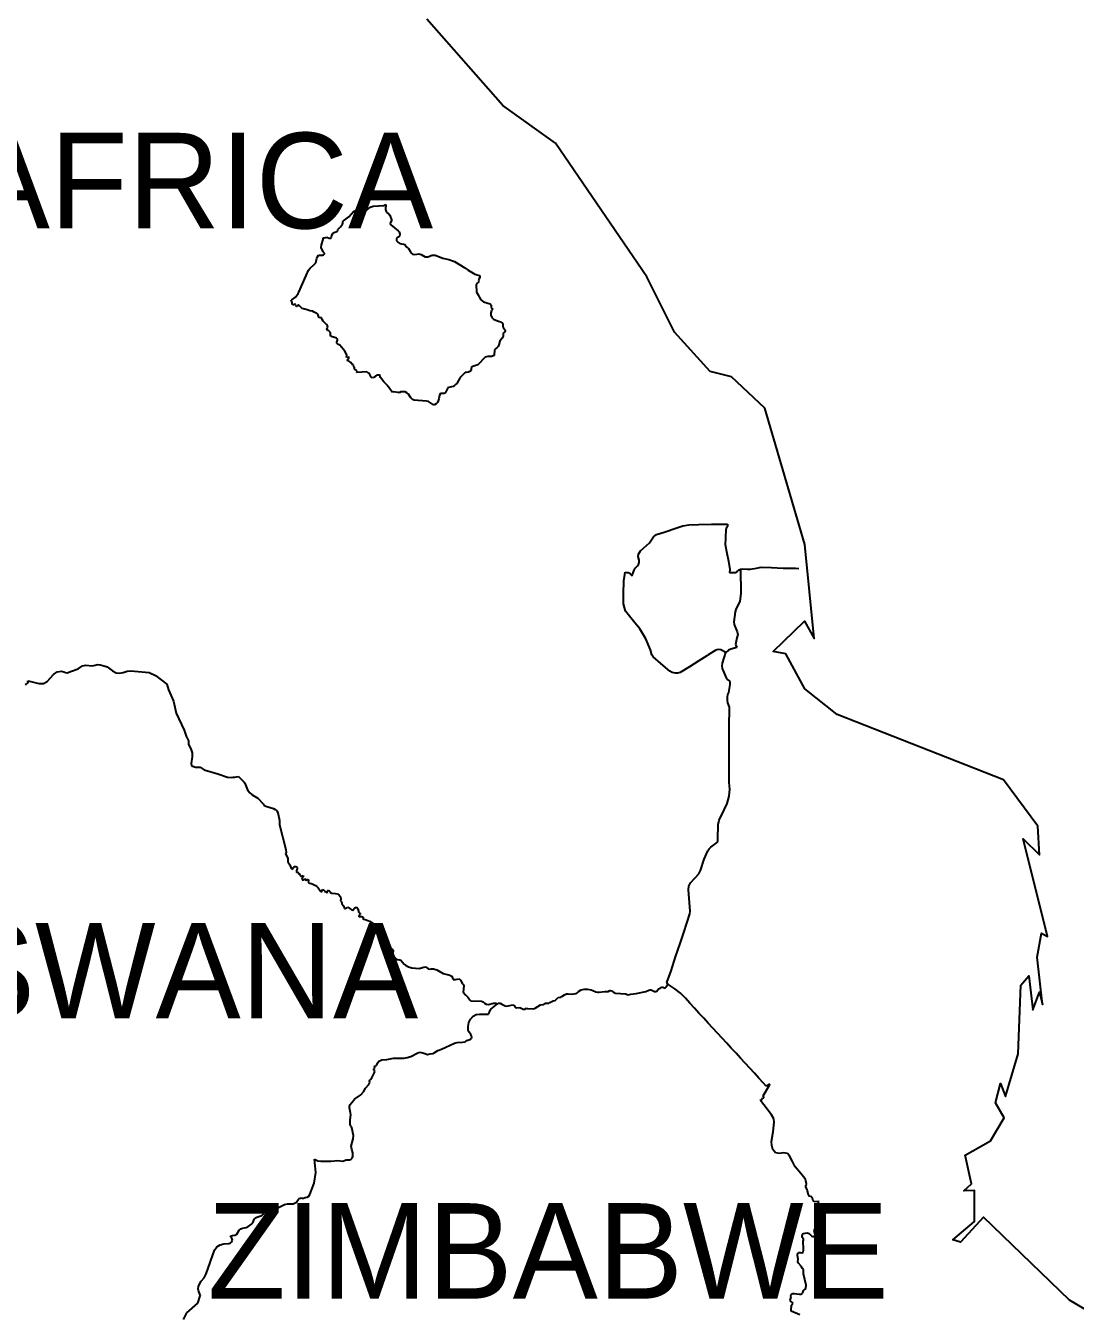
# Model space of a CAD drawing. Header units: metres. Extents: x 0 to 1325, y -1 to 773.
# Drawn here: x 750.8 to 794.7, y 456.4 to 510.3 of the extents above; entities that cross this region are included whole.
import ezdxf
from ezdxf.enums import TextEntityAlignment as Align

# ---------------------------------------------------------------- set-up
doc = ezdxf.new("R2010")
doc.units = ezdxf.units.M

msp = doc.modelspace()

# ---------------------------------------------------------------- linework, layer by layer
at = {"layer": 'CUT'}
msp.add_lwpolyline([(795.46, 456.418), (794.47, 456.998), (790.88, 460.478), (789.91, 459.428), (789.59, 459.528), (790.5, 460.288), (790.49, 461.588), (790.05, 461.578), (790.37, 461.868), (790.1, 463.078), (791.16, 463.668), (791.74, 464.628), (791.38, 465.268), (791.59, 466.078), (791.79, 465.528), (792.32, 467.318), (792.44, 470.188), (792.77, 470.578), (792.94, 469.148), (793.22, 469.888), (793.35, 469.378), (793.12, 471.358), (793.3, 472.358), (793.55, 472.228), (792.54, 476.308), (793.22, 475.638), (793.15, 476.848), (791.71, 478.778), (784.75, 481.518), (783.39, 482.598), (782.59, 484.058), (782.06, 484.148), (783.38, 485.418), (783.79, 484.698), (783.39, 488.638), (781.72, 494.338), (780.32, 495.658), (779.43, 495.878), (777.94, 497.528), (776.78, 499.838), (772.95, 505.438), (770.75, 507.008), (767.57, 510.618)], dxfattribs=at)
at = {"layer": 'SCORE'}
for points in [[(764.61, 502.628), (764.74, 502.668)], [(764.74, 502.668), (764.89, 502.688)], [(764.89, 502.688), (764.93, 502.688)], [(764.93, 502.688), (765, 502.648)], [(765.08, 502.658), (765.11, 502.678)], [(765.11, 502.678), (765.14, 502.708)], [(765.14, 502.708), (765.17, 502.738)], [(765.17, 502.738), (765.24, 502.768)], [(765.24, 502.768), (765.32, 502.798)], [(765.32, 502.798), (765.76, 502.828)], [(765.76, 502.828), (765.85, 502.868)], [(765.84, 502.728), (765.83, 502.658)], [(765.85, 502.788), (765.84, 502.728)], [(765.85, 502.868), (765.85, 502.788)], [(764.05, 502.158), (764.08, 502.188)], [(764.05, 502.118), (764.05, 502.158)], [(764.08, 502.188), (764.3, 502.348)], [(764.3, 502.348), (764.5, 502.568)], [(764.5, 502.568), (764.61, 502.628)], [(765, 502.648), (765.03, 502.648)], [(765.03, 502.648), (765.08, 502.658)], [(765.83, 502.658), (765.86, 502.578)], [(765.86, 502.578), (765.88, 502.538)], [(765.88, 502.538), (765.91, 502.518)], [(765.91, 502.518), (765.94, 502.498)], [(765.94, 502.498), (765.97, 502.478)], [(765.97, 502.478), (766, 502.438)], [(766, 502.438), (766.01, 502.418)], [(766.01, 502.418), (766.08, 502.228)], [(766.07, 502.158), (766.03, 502.088)], [(766.08, 502.198), (766.07, 502.158)], [(766.08, 502.228), (766.08, 502.198)], [(763.57, 501.488), (763.59, 501.588)], [(763.59, 501.588), (763.63, 501.648)], [(763.63, 501.648), (763.69, 501.688)], [(763.69, 501.688), (763.82, 501.748)], [(763.82, 501.748), (763.84, 501.798)], [(763.84, 501.798), (763.85, 501.838)], [(763.85, 501.838), (763.95, 501.928)], [(763.95, 501.928), (764.03, 502.048)], [(764.03, 502.048), (764.05, 502.078)], [(764.05, 502.078), (764.05, 502.118)], [(766.03, 502.088), (766.02, 502.058)], [(766.02, 502.058), (766.05, 502.008)], [(766.05, 502.008), (766.36, 501.768)], [(766.36, 501.768), (766.41, 501.718)], [(766.41, 501.718), (766.43, 501.628)], [(766.43, 501.628), (766.42, 501.538)], [(763.14, 501.068), (763.15, 501.178)], [(763.22, 500.878), (763.14, 501.068)], [(763.15, 501.178), (763.23, 501.398)], [(763.23, 501.398), (763.22, 501.468)], [(763.22, 501.468), (763.26, 501.468)], [(763.26, 501.468), (763.27, 501.468)], [(763.27, 501.468), (763.34, 501.488)], [(763.34, 501.488), (763.38, 501.498)], [(763.38, 501.498), (763.4, 501.488)], [(763.4, 501.488), (763.48, 501.458)], [(763.48, 501.458), (763.54, 501.458)], [(763.54, 501.458), (763.57, 501.488)], [(766.33, 501.478), (766.29, 501.428)], [(766.29, 501.428), (766.29, 501.348)], [(766.29, 501.348), (766.35, 501.288)], [(766.38, 501.498), (766.33, 501.478)], [(766.35, 501.288), (766.43, 501.238)], [(766.42, 501.538), (766.38, 501.498)], [(766.43, 501.238), (766.5, 501.218)], [(766.5, 501.218), (766.6, 501.198)], [(766.6, 501.198), (766.64, 501.188)], [(766.64, 501.188), (766.66, 501.158)], [(766.66, 501.158), (766.71, 501.098)], [(766.71, 501.098), (766.74, 501.078)], [(766.74, 501.078), (766.8, 501.018)], [(762.91, 500.428), (762.96, 500.618)], [(762.96, 500.618), (762.98, 500.668)], [(762.98, 500.668), (763.03, 500.738)], [(763.03, 500.738), (763.06, 500.748)], [(763.06, 500.748), (763.11, 500.738)], [(763.11, 500.738), (763.19, 500.738)], [(763.19, 500.738), (763.24, 500.758)], [(763.28, 500.828), (763.22, 500.878)], [(763.24, 500.758), (763.28, 500.788)], [(763.28, 500.788), (763.28, 500.828)], [(766.8, 501.018), (766.86, 500.908)], [(766.86, 500.908), (766.9, 500.848)], [(766.9, 500.848), (766.97, 500.788)], [(766.97, 500.788), (767.06, 500.778)], [(767.06, 500.778), (767.23, 500.798)], [(767.23, 500.798), (767.33, 500.768)], [(767.33, 500.768), (767.49, 500.678)], [(767.49, 500.678), (767.55, 500.668)], [(767.55, 500.668), (767.61, 500.668)], [(767.61, 500.668), (767.79, 500.738)], [(767.79, 500.738), (767.91, 500.738)], [(767.91, 500.738), (768.24, 500.618)], [(768.24, 500.618), (768.48, 500.568)], [(768.48, 500.568), (768.72, 500.478)], [(762.51, 499.888), (762.61, 500.118)], [(762.61, 500.118), (762.68, 500.198)], [(762.68, 500.198), (762.85, 500.348)], [(762.85, 500.348), (762.91, 500.428)], [(768.72, 500.478), (769.15, 500.208)], [(769.15, 500.208), (769.29, 500.118)], [(769.29, 500.118), (769.58, 499.948)], [(762.2, 499.198), (762.51, 499.888)], [(769.58, 499.948), (769.63, 499.938)], [(769.63, 499.938), (769.72, 499.908)], [(769.68, 499.578), (769.63, 499.508)], [(769.63, 499.508), (769.63, 499.408)], [(769.73, 499.618), (769.68, 499.578)], [(769.72, 499.908), (769.77, 499.888)], [(769.74, 499.738), (769.73, 499.678)], [(769.73, 499.678), (769.74, 499.638)], [(769.74, 499.638), (769.73, 499.618)], [(769.78, 499.808), (769.74, 499.738)], [(769.77, 499.888), (769.79, 499.848)], [(769.79, 499.848), (769.78, 499.808)], [(761.91, 498.878), (761.97, 498.918)], [(761.97, 498.918), (762.01, 498.948)], [(762.01, 498.948), (762.06, 498.988)], [(762.06, 498.988), (762.17, 499.138)], [(762.17, 499.138), (762.2, 499.198)], [(769.63, 499.408), (769.65, 499.308)], [(769.65, 499.308), (769.65, 499.218)], [(769.65, 499.218), (769.65, 499.198)], [(769.65, 499.198), (769.72, 499.078)], [(769.72, 499.078), (769.77, 498.968)], [(769.77, 498.968), (769.83, 498.868)], [(761.88, 498.868), (761.91, 498.878)], [(761.93, 498.768), (761.88, 498.868)], [(761.93, 498.698), (761.93, 498.768)], [(761.96, 498.668), (761.93, 498.698)], [(762, 498.668), (761.96, 498.668)], [(762.03, 498.708), (762, 498.668)], [(762.06, 498.678), (762.03, 498.708)], [(762.08, 498.618), (762.06, 498.678)], [(762.1, 498.598), (762.08, 498.618)], [(762.14, 498.598), (762.1, 498.598)], [(762.15, 498.618), (762.14, 498.598)], [(762.16, 498.648), (762.15, 498.618)], [(762.19, 498.658), (762.16, 498.648)], [(762.21, 498.648), (762.19, 498.658)], [(762.33, 498.528), (762.21, 498.648)], [(762.35, 498.518), (762.33, 498.528)], [(762.45, 498.478), (762.35, 498.518)], [(762.56, 498.458), (762.45, 498.478)], [(762.6, 498.448), (762.56, 498.458)], [(762.66, 498.418), (762.6, 498.448)], [(762.77, 498.398), (762.66, 498.418)], [(762.84, 498.358), (762.77, 498.398)], [(762.96, 498.298), (762.84, 498.358)], [(769.83, 498.868), (769.94, 498.788)], [(769.94, 498.788), (770.22, 498.708)], [(770.22, 498.708), (770.26, 498.658)], [(770.27, 498.428), (770.25, 498.328)], [(770.26, 498.658), (770.26, 498.588)], [(770.26, 498.588), (770.27, 498.528)], [(770.27, 498.528), (770.33, 498.488)], [(770.33, 498.488), (770.27, 498.428)], [(762.98, 498.278), (762.96, 498.298)], [(762.99, 498.268), (762.98, 498.278)], [(763.01, 498.238), (762.99, 498.268)], [(763.03, 498.188), (763.01, 498.238)], [(763.04, 498.148), (763.03, 498.188)], [(763.06, 498.128), (763.04, 498.148)], [(763.14, 498.138), (763.06, 498.128)], [(763.16, 498.118), (763.14, 498.138)], [(763.18, 498.048), (763.16, 498.118)], [(763.22, 497.988), (763.18, 498.048)], [(763.37, 497.828), (763.22, 497.988)], [(763.4, 497.808), (763.37, 497.828)], [(770.25, 498.328), (770.25, 498.308)], [(770.25, 498.308), (770.25, 498.228)], [(770.25, 498.228), (770.28, 498.138)], [(770.28, 498.138), (770.35, 498.068)], [(770.35, 498.068), (770.46, 498.018)], [(770.46, 498.018), (770.57, 497.988)], [(770.57, 497.988), (770.66, 497.948)], [(770.66, 497.948), (770.71, 497.918)], [(770.71, 497.918), (770.74, 497.878)], [(770.74, 497.878), (770.75, 497.838)], [(770.75, 497.838), (770.75, 497.778)], [(763.37, 497.648), (763.39, 497.678)], [(763.38, 497.628), (763.37, 497.648)], [(763.41, 497.598), (763.38, 497.628)], [(763.39, 497.678), (763.41, 497.698)], [(763.41, 497.778), (763.4, 497.808)], [(763.42, 497.728), (763.41, 497.778)], [(763.41, 497.698), (763.42, 497.728)], [(763.45, 497.588), (763.41, 497.598)], [(763.48, 497.568), (763.45, 497.588)], [(763.52, 497.518), (763.48, 497.568)], [(763.53, 497.488), (763.52, 497.518)], [(763.53, 497.398), (763.53, 497.488)], [(763.54, 497.358), (763.53, 497.398)], [(763.6, 497.328), (763.54, 497.358)], [(763.75, 497.278), (763.6, 497.328)], [(763.78, 497.268), (763.75, 497.278)], [(770.76, 497.358), (770.72, 497.268)], [(770.75, 497.778), (770.76, 497.718)], [(770.76, 497.718), (770.83, 497.628)], [(770.78, 497.498), (770.76, 497.468)], [(770.76, 497.468), (770.76, 497.438)], [(770.76, 497.438), (770.76, 497.378)], [(770.76, 497.378), (770.76, 497.358)], [(770.83, 497.538), (770.78, 497.498)], [(770.83, 497.628), (770.84, 497.568)], [(770.84, 497.568), (770.83, 497.538)], [(763.82, 497.238), (763.78, 497.268)], [(763.79, 497.098), (763.82, 497.188)], [(763.79, 497.058), (763.79, 497.098)], [(763.82, 497.028), (763.79, 497.058)], [(763.82, 497.188), (763.82, 497.238)], [(763.86, 497.008), (763.82, 497.028)], [(763.89, 496.988), (763.86, 497.008)], [(763.92, 496.978), (763.89, 496.988)], [(764.13, 496.728), (763.92, 496.978)], [(770.4, 496.778), (770.38, 496.548)], [(770.44, 496.828), (770.4, 496.778)], [(770.5, 496.868), (770.44, 496.828)], [(770.55, 496.928), (770.5, 496.868)], [(770.58, 496.998), (770.55, 496.928)], [(770.62, 497.138), (770.58, 496.998)], [(770.72, 497.268), (770.62, 497.138)], [(764.21, 496.578), (764.13, 496.728)], [(764.2, 496.478), (764.21, 496.558)], [(764.22, 496.458), (764.2, 496.478)], [(764.21, 496.558), (764.21, 496.578)], [(764.25, 496.478), (764.22, 496.458)], [(764.23, 496.338), (764.24, 496.368)], [(764.29, 496.318), (764.23, 496.338)], [(764.24, 496.368), (764.29, 496.418)], [(764.26, 496.478), (764.25, 496.478)], [(764.3, 496.458), (764.26, 496.478)], [(764.29, 496.418), (764.32, 496.458)], [(764.33, 496.298), (764.29, 496.318)], [(764.32, 496.458), (764.3, 496.458)], [(764.38, 496.248), (764.33, 496.298)], [(764.45, 496.158), (764.38, 496.248)], [(770, 496.468), (769.7, 496.158)], [(770.12, 496.508), (770, 496.468)], [(770.27, 496.508), (770.12, 496.508)], [(770.38, 496.548), (770.27, 496.508)], [(764.46, 496.148), (764.45, 496.158)], [(764.48, 496.158), (764.46, 496.148)], [(764.49, 496.158), (764.48, 496.158)], [(764.5, 496.138), (764.49, 496.158)], [(764.5, 496.108), (764.5, 496.138)], [(764.5, 496.098), (764.5, 496.108)], [(764.51, 496.088), (764.5, 496.098)], [(764.52, 496.068), (764.51, 496.088)], [(764.53, 496.028), (764.52, 496.068)], [(764.53, 495.978), (764.53, 496.028)], [(764.56, 495.948), (764.53, 495.978)], [(764.61, 495.928), (764.56, 495.948)], [(764.65, 495.898), (764.61, 495.928)], [(764.63, 495.828), (764.65, 495.898)], [(765.05, 495.858), (764.63, 495.828)], [(765.14, 495.808), (765.05, 495.858)], [(765.18, 495.748), (765.14, 495.808)], [(765.2, 495.688), (765.18, 495.748)], [(765.23, 495.638), (765.2, 495.688)], [(765.43, 495.698), (765.4, 495.648)], [(765.47, 495.718), (765.43, 495.698)], [(765.57, 495.718), (765.47, 495.718)], [(765.61, 495.708), (765.57, 495.718)], [(765.61, 495.678), (765.61, 495.708)], [(765.61, 495.648), (765.61, 495.678)], [(769.17, 495.828), (768.96, 495.628)], [(769.22, 495.828), (769.17, 495.828)], [(769.31, 495.848), (769.22, 495.828)], [(769.39, 495.888), (769.31, 495.848)], [(769.42, 495.928), (769.39, 495.888)], [(769.44, 496.058), (769.42, 495.998)], [(769.42, 495.998), (769.42, 495.928)], [(769.49, 496.088), (769.44, 496.058)], [(769.57, 496.108), (769.49, 496.088)], [(769.7, 496.158), (769.57, 496.108)], [(765.28, 495.608), (765.23, 495.638)], [(765.35, 495.618), (765.28, 495.608)], [(765.4, 495.648), (765.35, 495.618)], [(765.62, 495.618), (765.61, 495.648)], [(765.76, 495.438), (765.62, 495.618)], [(765.93, 495.278), (765.76, 495.438)], [(765.94, 495.248), (765.93, 495.278)], [(766.04, 495.108), (765.94, 495.248)], [(768.45, 495.188), (768.35, 494.998)], [(768.49, 495.208), (768.45, 495.188)], [(768.6, 495.228), (768.49, 495.208)], [(768.66, 495.248), (768.6, 495.228)], [(768.72, 495.288), (768.66, 495.248)], [(768.77, 495.328), (768.72, 495.288)], [(768.82, 495.378), (768.77, 495.328)], [(768.96, 495.628), (768.82, 495.378)], [(766.09, 495.048), (766.04, 495.108)], [(766.13, 494.998), (766.09, 495.048)], [(766.16, 495.018), (766.13, 494.998)], [(766.36, 494.998), (766.16, 495.018)], [(766.4, 494.988), (766.36, 494.998)], [(766.48, 495.018), (766.4, 494.988)], [(766.56, 495.028), (766.48, 495.018)], [(766.65, 495.018), (766.56, 495.028)], [(766.72, 494.988), (766.65, 495.018)], [(766.79, 494.928), (766.72, 494.988)], [(766.89, 494.768), (766.79, 494.928)], [(766.97, 494.698), (766.89, 494.768)], [(767.04, 494.668), (766.97, 494.698)], [(767.55, 494.638), (767.04, 494.668)], [(767.63, 494.618), (767.55, 494.638)], [(767.84, 494.478), (767.63, 494.618)], [(768.01, 494.578), (767.96, 494.528)], [(768.04, 494.648), (768.01, 494.578)], [(768.06, 494.728), (768.04, 494.648)], [(768.09, 494.888), (768.06, 494.728)], [(768.13, 494.948), (768.09, 494.888)], [(768.29, 494.948), (768.13, 494.948)], [(768.35, 494.998), (768.29, 494.948)], [(767.89, 494.478), (767.84, 494.478)], [(767.96, 494.528), (767.89, 494.478)], [(777.5, 489.148), (777.63, 489.198)], [(777.63, 489.198), (777.91, 489.288)], [(777.91, 489.288), (778.29, 489.418)], [(778.29, 489.418), (778.54, 489.458)], [(778.54, 489.458), (778.94, 489.468)], [(778.94, 489.468), (779.48, 489.478)], [(779.48, 489.478), (779.83, 489.478)], [(779.83, 489.478), (780.16, 489.488)], [(780.08, 489.238), (780.07, 488.948)], [(780.1, 489.298), (780.08, 489.238)], [(780.13, 489.348), (780.1, 489.298)], [(780.15, 489.388), (780.13, 489.348)], [(780.16, 489.428), (780.15, 489.388)], [(780.16, 489.488), (780.16, 489.428)], [(776.51, 488.368), (776.89, 488.698)], [(776.89, 488.698), (777.06, 488.958)], [(777.06, 488.958), (777.12, 489.008)], [(777.12, 489.008), (777.18, 489.048)], [(777.18, 489.048), (777.5, 489.148)], [(780.07, 488.878), (780.06, 488.628)], [(780.07, 488.948), (780.07, 488.878)], [(776.41, 488.128), (776.43, 488.228)], [(776.45, 487.978), (776.41, 488.128)], [(776.43, 488.228), (776.51, 488.368)], [(780.06, 488.628), (780.13, 488.268)], [(780.13, 488.268), (780.19, 487.938)], [(776.24, 487.558), (776.29, 487.638)], [(776.29, 487.638), (776.39, 487.738)], [(776.39, 487.738), (776.43, 487.798)], [(776.43, 487.798), (776.45, 487.878)], [(776.45, 487.878), (776.45, 487.978)], [(780.19, 487.938), (780.25, 487.588)], [(780.25, 487.588), (780.24, 487.468)], [(780.55, 487.488), (780.64, 487.568)], [(780.64, 487.568), (780.7, 487.598)], [(780.7, 487.598), (780.8, 487.618)], [(780.7, 487.598), (780.71, 486.578)], [(780.8, 487.618), (780.99, 487.598)], [(780.99, 487.598), (781.1, 487.598)], [(781.1, 487.598), (781.37, 487.648)], [(781.37, 487.648), (781.57, 487.678)], [(781.57, 487.678), (782, 487.668)], [(782, 487.668), (782.48, 487.648)], [(782.48, 487.648), (783, 487.638)], [(783, 487.638), (783.14, 487.628)], [(775.8, 486.568), (775.81, 487.108)], [(775.81, 487.108), (775.85, 487.378)], [(775.85, 487.378), (775.87, 487.478)], [(775.87, 487.478), (775.93, 487.468)], [(775.93, 487.468), (776, 487.458)], [(776, 487.458), (776.06, 487.428)], [(776.06, 487.428), (776.11, 487.378)], [(776.11, 487.378), (776.16, 487.328)], [(776.16, 487.328), (776.18, 487.378)], [(776.18, 487.378), (776.24, 487.558)], [(780.24, 487.468), (780.49, 487.468)], [(780.49, 487.468), (780.55, 487.488)], [(775.8, 486.148), (775.8, 486.568)], [(780.71, 486.578), (780.67, 486.258)], [(775.88, 485.848), (775.8, 486.148)], [(780.67, 486.258), (780.5, 485.918)], [(776.22, 485.428), (775.88, 485.848)], [(776.49, 485.108), (776.22, 485.428)], [(780.47, 485.808), (780.42, 485.398)], [(780.5, 485.918), (780.47, 485.808)], [(776.74, 484.678), (776.49, 485.108)], [(780.42, 485.398), (780.44, 485.288)], [(780.44, 485.288), (780.56, 484.978)], [(780.58, 484.868), (780.55, 484.728)], [(780.56, 484.978), (780.58, 484.868)], [(776.93, 484.218), (776.74, 484.678)], [(780.51, 484.588), (780.49, 484.448)], [(780.49, 484.448), (780.54, 484.318)], [(780.55, 484.728), (780.51, 484.588)], [(776.99, 484.008), (776.93, 484.218)], [(777.04, 483.928), (776.99, 484.008)], [(777.36, 483.648), (777.04, 483.928)], [(779.29, 483.968), (778.95, 483.758)], [(779.35, 484.008), (779.29, 483.968)], [(779.67, 484.208), (779.35, 484.008)], [(779.77, 484.238), (779.67, 484.208)], [(779.88, 484.218), (779.77, 484.238)], [(780.09, 484.118), (779.88, 484.218)], [(779.95, 483.668), (780.09, 484.118)], [(780.19, 484.208), (780.09, 484.118)], [(780.29, 484.258), (780.19, 484.208)], [(780.54, 484.318), (780.29, 484.258)], [(751.93, 483.198), (752.08, 483.308)], [(752.08, 483.308), (752.27, 483.338)], [(752.27, 483.338), (752.37, 483.308)], [(752.37, 483.308), (752.44, 483.278)], [(752.44, 483.278), (752.51, 483.268)], [(752.51, 483.268), (752.68, 483.328)], [(752.68, 483.328), (752.96, 483.428)], [(752.96, 483.428), (753.15, 483.558)], [(753.15, 483.558), (753.28, 483.588)], [(753.28, 483.588), (753.55, 483.558)], [(753.55, 483.558), (753.67, 483.588)], [(753.67, 483.588), (753.77, 483.608)], [(753.77, 483.608), (753.88, 483.598)], [(753.88, 483.598), (754.1, 483.538)], [(754.1, 483.538), (754.18, 483.508)], [(754.18, 483.508), (754.4, 483.348)], [(754.4, 483.348), (754.56, 483.268)], [(754.56, 483.268), (754.7, 483.248)], [(754.7, 483.248), (754.85, 483.278)], [(754.85, 483.278), (755.01, 483.328)], [(755.01, 483.328), (755.17, 483.348)], [(755.17, 483.348), (755.94, 483.278)], [(755.94, 483.278), (756.2, 483.148)], [(777.74, 483.328), (777.36, 483.648)], [(777.84, 483.278), (777.74, 483.328)], [(777.97, 483.248), (777.84, 483.278)], [(778.07, 483.248), (777.97, 483.248)], [(778.17, 483.278), (778.07, 483.248)], [(778.56, 483.518), (778.17, 483.278)], [(778.95, 483.758), (778.56, 483.518)], [(779.93, 483.548), (779.95, 483.668)], [(779.95, 483.438), (779.93, 483.548)], [(780.11, 483.048), (779.95, 483.438)], [(750.75, 482.778), (750.79, 482.788)], [(750.79, 482.788), (750.83, 482.808)], [(750.83, 482.808), (750.87, 482.838)], [(750.85, 482.908), (750.85, 482.928)], [(750.85, 482.928), (750.93, 482.908)], [(750.87, 482.868), (750.85, 482.908)], [(750.87, 482.838), (750.87, 482.868)], [(750.93, 482.908), (751.32, 482.808)], [(751.32, 482.808), (751.51, 482.808)], [(751.51, 482.808), (751.67, 482.898)], [(751.67, 482.898), (751.93, 483.198)], [(756.2, 483.148), (756.68, 482.788)], [(756.68, 482.788), (756.75, 482.548)], [(780.14, 482.998), (780.11, 483.048)], [(780.19, 482.948), (780.14, 482.998)], [(780.22, 482.928), (780.19, 482.948)], [(780.25, 482.908), (780.22, 482.928)], [(780.23, 482.518), (780.26, 482.768)], [(780.26, 482.858), (780.25, 482.908)], [(780.26, 482.768), (780.26, 482.858)], [(756.75, 482.548), (756.92, 482.168)], [(780.15, 482.238), (780.17, 482.358)], [(780.16, 482.108), (780.15, 482.238)], [(780.17, 482.358), (780.21, 482.438)], [(780.21, 482.438), (780.23, 482.518)], [(756.92, 482.168), (756.96, 482.078)], [(756.96, 482.078), (757.07, 481.568)], [(780.17, 482.008), (780.16, 482.108)], [(780.24, 481.818), (780.17, 482.008)], [(780.23, 480.968), (780.24, 481.818)], [(757.07, 481.568), (757.4, 480.868)], [(757.4, 480.868), (757.48, 480.608)], [(757.48, 480.608), (757.59, 480.418)], [(780.23, 480.338), (780.23, 480.968)], [(757.59, 480.418), (757.59, 480.278)], [(757.59, 480.278), (757.7, 480.038)], [(757.7, 480.038), (757.74, 479.908)], [(780.22, 479.878), (780.23, 480.338)], [(757.74, 479.748), (757.7, 479.468)], [(757.74, 479.908), (757.74, 479.748)], [(780.22, 479.218), (780.22, 479.878)], [(757.7, 479.468), (757.71, 479.368)], [(757.71, 479.368), (757.73, 479.348)], [(757.73, 479.348), (757.76, 479.348)], [(757.76, 479.348), (757.88, 479.308)], [(757.88, 479.308), (758.07, 479.308)], [(758.07, 479.308), (758.12, 479.288)], [(758.12, 479.288), (758.24, 479.198)], [(758.24, 479.198), (758.81, 479.028)], [(758.81, 479.028), (759.22, 478.898)], [(780.22, 478.668), (780.22, 479.218)], [(759.22, 478.898), (759.39, 478.878)], [(759.39, 478.878), (759.46, 478.888)], [(759.46, 478.888), (759.53, 478.898)], [(759.53, 478.898), (759.6, 478.908)], [(759.6, 478.908), (759.68, 478.918)], [(759.68, 478.918), (759.92, 478.678)], [(759.92, 478.678), (759.95, 478.638)], [(759.95, 478.638), (760.06, 478.358)], [(780.25, 478.398), (780.22, 478.668)], [(780.23, 478.098), (780.25, 478.398)], [(760.06, 478.358), (760.15, 478.238)], [(760.15, 478.238), (760.25, 478.158)], [(760.25, 478.158), (760.49, 478.008)], [(760.49, 478.008), (760.71, 477.778)], [(780.14, 477.798), (780.23, 478.098)], [(760.71, 477.778), (760.74, 477.718)], [(760.74, 477.718), (760.82, 477.678)], [(760.82, 477.678), (761.15, 477.578)], [(761.15, 477.578), (761.22, 477.538)], [(761.22, 477.538), (761.28, 477.488)], [(761.28, 477.488), (761.32, 477.418)], [(761.32, 477.418), (761.39, 477.078)], [(779.8, 477.088), (780.01, 477.528)], [(780.01, 477.528), (780.14, 477.798)], [(761.39, 477.078), (761.4, 476.898)], [(761.4, 476.898), (761.66, 475.868)], [(779.75, 476.308), (779.77, 476.918)], [(779.77, 476.918), (779.8, 477.088)], [(779.73, 476.178), (779.75, 476.238)], [(779.75, 476.238), (779.75, 476.308)], [(761.67, 475.758), (761.65, 475.678)], [(761.66, 475.868), (761.67, 475.758)], [(779.18, 475.468), (779.33, 475.808)], [(779.33, 475.808), (779.38, 475.898)], [(779.38, 475.898), (779.45, 475.958)], [(779.45, 475.958), (779.68, 476.128)], [(779.68, 476.128), (779.73, 476.178)], [(761.65, 475.678), (761.75, 475.498)], [(761.75, 475.498), (761.74, 475.468)], [(761.74, 475.468), (761.74, 475.428)], [(761.74, 475.428), (761.75, 475.348)], [(761.75, 475.348), (761.83, 475.228)], [(761.83, 475.228), (761.89, 475.068)], [(779.03, 474.988), (779.18, 475.468)], [(761.89, 475.068), (761.93, 475.038)], [(761.93, 475.038), (761.96, 475.058)], [(761.96, 475.058), (761.98, 475.108)], [(761.98, 475.108), (762.01, 475.148)], [(762.01, 475.148), (762.08, 475.148)], [(762.08, 475.148), (762.13, 475.108)], [(762.11, 474.988), (762.1, 474.908)], [(762.1, 474.908), (762.13, 474.918)], [(762.13, 475.058), (762.11, 474.988)], [(762.13, 475.108), (762.13, 475.058)], [(762.13, 474.918), (762.15, 474.938)], [(762.15, 474.938), (762.16, 474.898)], [(762.16, 474.898), (762.18, 474.878)], [(762.18, 474.878), (762.25, 474.828)], [(762.25, 474.828), (762.23, 474.828)], [(762.23, 474.828), (762.26, 474.778)], [(762.26, 474.778), (762.29, 474.748)], [(762.29, 474.748), (762.33, 474.748)], [(762.33, 474.748), (762.38, 474.778)], [(762.34, 474.678), (762.33, 474.628)], [(762.33, 474.628), (762.34, 474.598)], [(762.37, 474.708), (762.34, 474.678)], [(762.39, 474.728), (762.37, 474.708)], [(762.38, 474.778), (762.39, 474.728)], [(762.42, 474.608), (762.45, 474.648)], [(762.45, 474.648), (762.47, 474.618)], [(762.47, 474.618), (762.5, 474.588)], [(778.61, 474.468), (778.96, 474.848)], [(778.96, 474.848), (779.03, 474.988)], [(762.34, 474.598), (762.38, 474.598)], [(762.38, 474.598), (762.42, 474.608)], [(762.5, 474.588), (762.51, 474.558)], [(762.51, 474.558), (762.53, 474.598)], [(762.53, 474.598), (762.56, 474.608)], [(762.56, 474.608), (762.6, 474.608)], [(762.63, 474.588), (762.58, 474.518)], [(762.58, 474.518), (762.62, 474.468)], [(762.6, 474.608), (762.63, 474.588)], [(762.62, 474.468), (762.76, 474.428)], [(762.76, 474.428), (762.9, 474.358)], [(762.9, 474.358), (762.96, 474.318)], [(762.96, 474.318), (763.02, 474.258)], [(763.02, 474.258), (763.11, 474.128)], [(763.11, 474.128), (763.16, 474.078)], [(763.16, 474.078), (763.2, 474.198)], [(763.2, 474.198), (763.24, 474.178)], [(763.24, 474.178), (763.28, 474.138)], [(763.28, 474.138), (763.29, 474.108)], [(763.29, 474.108), (763.33, 474.088)], [(763.33, 474.088), (763.39, 474.068)], [(763.39, 474.138), (763.44, 474.158)], [(763.42, 474.078), (763.39, 474.138)], [(763.44, 474.158), (763.48, 474.138)], [(763.48, 474.138), (763.51, 474.098)], [(763.51, 474.098), (763.54, 474.058)], [(778.52, 474.178), (778.54, 474.338)], [(778.59, 473.288), (778.52, 474.178)], [(778.54, 474.338), (778.61, 474.468)], [(763.39, 474.068), (763.42, 474.078)], [(763.54, 474.058), (763.59, 474.038)], [(763.59, 474.038), (763.74, 474.028)], [(763.74, 474.028), (763.82, 474.008)], [(763.82, 474.008), (763.9, 473.958)], [(763.9, 473.958), (763.95, 473.888)], [(763.95, 473.888), (763.97, 473.808)], [(763.96, 473.778), (763.95, 473.748)], [(763.95, 473.748), (763.95, 473.718)], [(763.95, 473.718), (763.96, 473.708)], [(763.97, 473.808), (763.96, 473.778)], [(763.96, 473.708), (763.97, 473.708)], [(763.97, 473.708), (763.98, 473.688)], [(763.98, 473.688), (763.99, 473.668)], [(763.99, 473.668), (764, 473.648)], [(764, 473.648), (764.01, 473.588)], [(764.01, 473.588), (764.08, 473.508)], [(764.08, 473.508), (764.11, 473.398)], [(764.11, 473.398), (764.15, 473.398)], [(764.15, 473.398), (764.21, 473.428)], [(764.21, 473.428), (764.26, 473.448)], [(764.26, 473.448), (764.3, 473.428)], [(764.3, 473.428), (764.45, 473.308)], [(764.45, 473.308), (764.55, 473.418)], [(764.55, 473.418), (764.6, 473.448)], [(764.6, 473.448), (764.65, 473.418)], [(764.65, 473.418), (764.67, 473.378)], [(764.67, 473.378), (764.72, 473.228)], [(764.72, 473.228), (764.73, 473.228)], [(764.73, 473.108), (764.72, 473.078)], [(764.72, 473.078), (764.72, 473.048)], [(764.72, 473.048), (764.76, 473.058)], [(764.73, 473.228), (764.76, 473.208)], [(764.74, 473.138), (764.73, 473.108)], [(764.75, 473.148), (764.74, 473.138)], [(764.76, 473.168), (764.75, 473.148)], [(764.76, 473.208), (764.76, 473.198)], [(764.76, 473.198), (764.78, 473.198)], [(764.77, 473.178), (764.76, 473.168)], [(764.76, 473.058), (764.84, 473.058)], [(764.78, 473.198), (764.77, 473.178)], [(764.84, 473.058), (764.9, 473.038)], [(764.9, 473.038), (764.88, 472.968)], [(778.32, 472.398), (778.57, 473.168)], [(778.57, 473.168), (778.59, 473.288)], [(764.88, 472.968), (765.02, 472.928)], [(765.02, 472.928), (765.17, 472.868)], [(765.17, 472.868), (765.3, 472.778)], [(765.3, 472.778), (765.36, 472.678)], [(765.36, 472.678), (765.33, 472.508)], [(765.33, 472.508), (765.33, 472.418)], [(765.33, 472.418), (765.37, 472.378)], [(765.37, 472.378), (765.44, 472.368)], [(765.44, 472.368), (765.52, 472.338)], [(765.52, 472.338), (765.59, 472.308)], [(765.59, 472.308), (765.64, 472.278)], [(765.64, 472.278), (765.69, 472.218)], [(765.69, 472.218), (765.74, 472.138)], [(765.75, 472.058), (765.72, 471.968)], [(765.72, 471.968), (765.73, 471.928)], [(765.73, 471.928), (765.8, 471.898)], [(765.74, 472.138), (765.75, 472.058)], [(777.98, 471.368), (778.17, 471.938)], [(778.17, 471.938), (778.32, 472.398)], [(765.8, 471.898), (765.88, 471.868)], [(765.88, 471.868), (765.94, 471.848)], [(765.94, 471.848), (765.95, 471.828)], [(765.95, 471.828), (765.97, 471.768)], [(765.97, 471.768), (765.99, 471.748)], [(765.99, 471.748), (766.02, 471.728)], [(766.02, 471.728), (766.05, 471.718)], [(766.05, 471.718), (766.09, 471.708)], [(766.09, 471.708), (766.13, 471.678)], [(766.13, 471.678), (766.15, 471.628)], [(766.15, 471.598), (766.14, 471.568)], [(766.14, 471.568), (766.14, 471.518)], [(766.14, 471.518), (766.14, 471.468)], [(766.14, 471.468), (766.16, 471.428)], [(766.15, 471.628), (766.15, 471.598)], [(766.16, 471.428), (766.28, 471.288)], [(766.28, 471.288), (766.31, 471.268)], [(766.31, 471.268), (766.35, 471.258)], [(766.35, 471.258), (766.44, 471.248)], [(766.44, 471.248), (766.48, 471.228)], [(766.48, 471.228), (766.61, 471.068)], [(766.61, 471.068), (766.67, 471.028)], [(766.67, 471.028), (766.8, 470.948)], [(766.8, 470.948), (766.94, 470.918)], [(766.94, 470.918), (767.25, 470.888)], [(767.25, 470.888), (767.48, 470.948)], [(767.48, 470.948), (767.54, 470.938)], [(767.54, 470.938), (767.62, 470.868)], [(767.62, 470.868), (767.68, 470.858)], [(767.68, 470.858), (767.75, 470.868)], [(767.75, 470.868), (767.85, 470.868)], [(767.85, 470.868), (767.98, 470.828)], [(777.79, 470.788), (777.98, 471.368)], [(767.98, 470.828), (768.25, 470.678)], [(768.25, 470.678), (768.41, 470.628)], [(768.41, 470.628), (768.49, 470.618)], [(768.49, 470.618), (768.56, 470.598)], [(768.56, 470.598), (768.61, 470.558)], [(768.61, 470.558), (768.64, 470.478)], [(768.64, 470.478), (768.67, 470.428)], [(768.67, 470.428), (768.76, 470.428)], [(768.76, 470.428), (768.91, 470.448)], [(768.91, 470.448), (768.98, 470.398)], [(768.98, 470.398), (769.06, 470.238)], [(777.62, 470.298), (777.79, 470.788)], [(769.06, 470.238), (769.1, 470.208)], [(769.12, 470.158), (769.09, 469.888)], [(769.09, 469.888), (769.18, 469.778)], [(769.1, 470.208), (769.12, 470.158)], [(769.18, 469.778), (769.25, 469.708)], [(773.22, 469.708), (773.33, 469.778)], [(773.33, 469.778), (773.41, 469.828)], [(773.41, 469.828), (773.48, 469.828)], [(773.48, 469.828), (773.64, 469.808)], [(773.64, 469.808), (773.73, 469.818)], [(773.73, 469.818), (773.8, 469.838)], [(773.8, 469.838), (773.86, 469.868)], [(773.86, 469.868), (773.91, 469.918)], [(773.91, 469.918), (774.02, 469.988)], [(774.02, 469.988), (774.15, 470.018)], [(774.15, 470.018), (774.29, 470.018)], [(774.29, 470.018), (774.44, 469.988)], [(774.44, 469.988), (774.51, 469.968)], [(774.51, 469.968), (774.64, 469.908)], [(774.64, 469.908), (774.71, 469.888)], [(774.71, 469.888), (774.78, 469.888)], [(774.78, 469.888), (775.02, 469.918)], [(775.02, 469.918), (775.13, 469.918)], [(775.13, 469.918), (775.16, 469.918)], [(775.16, 469.918), (775.22, 469.958)], [(775.22, 469.958), (775.24, 469.968)], [(775.24, 469.968), (775.3, 469.948)], [(775.3, 469.948), (775.4, 469.878)], [(775.4, 469.878), (775.47, 469.858)], [(775.47, 469.858), (775.88, 469.828)], [(775.88, 469.828), (776, 469.778)], [(776, 469.778), (776.11, 469.808)], [(776.11, 469.808), (776.33, 469.838)], [(776.33, 469.838), (776.73, 469.928)], [(776.73, 469.928), (776.86, 469.978)], [(776.86, 469.978), (776.92, 469.988)], [(776.92, 469.988), (776.95, 469.988)], [(776.95, 469.988), (776.98, 469.978)], [(776.98, 469.978), (777.1, 469.918)], [(777.1, 469.918), (777.16, 469.918)], [(777.16, 469.918), (777.2, 469.938)], [(777.2, 469.938), (777.27, 470.028)], [(777.27, 470.028), (777.3, 470.048)], [(777.3, 470.048), (777.33, 470.058)], [(777.33, 470.058), (777.38, 470.088)], [(777.38, 470.088), (777.41, 470.098)], [(777.41, 470.098), (777.44, 470.098)], [(777.44, 470.098), (777.5, 470.068)], [(777.5, 470.068), (777.54, 470.078)], [(777.54, 470.078), (777.57, 470.108)], [(777.57, 470.108), (777.66, 470.228)], [(777.66, 470.228), (777.62, 470.298)], [(777.95, 470.028), (777.66, 470.228)], [(778.19, 469.858), (777.95, 470.028)], [(778.39, 469.648), (778.19, 469.858)], [(769.25, 469.708), (769.3, 469.678)], [(769.3, 469.678), (769.3, 469.658)], [(769.3, 469.658), (769.38, 469.558)], [(769.38, 469.558), (769.41, 469.538)], [(769.41, 469.538), (769.86, 469.518)], [(769.86, 469.518), (769.92, 469.488)], [(769.92, 469.488), (769.98, 469.438)], [(769.98, 469.438), (770.05, 469.398)], [(770.05, 469.398), (770.15, 469.378)], [(770.15, 469.378), (770.35, 469.428)], [(770.24, 469.178), (770.52, 469.408)], [(770.35, 469.428), (770.46, 469.438)], [(770.46, 469.438), (770.52, 469.408)], [(770.52, 469.408), (770.55, 469.428)], [(770.55, 469.428), (770.57, 469.438)], [(770.57, 469.438), (770.63, 469.438)], [(770.63, 469.438), (770.71, 469.398)], [(770.71, 469.398), (770.84, 469.318)], [(770.84, 469.318), (770.92, 469.308)], [(770.92, 469.308), (771.1, 469.348)], [(771.1, 469.348), (771.19, 469.358)], [(771.19, 469.358), (771.23, 469.318)], [(771.23, 469.318), (771.26, 469.258)], [(771.26, 469.258), (771.33, 469.238)], [(771.33, 469.238), (771.46, 469.248)], [(771.46, 469.248), (771.6, 469.188)], [(771.67, 469.178), (771.74, 469.228)], [(771.74, 469.228), (771.78, 469.208)], [(772.1, 469.218), (772.32, 469.358)], [(772.32, 469.358), (772.44, 469.378)], [(772.44, 469.378), (772.53, 469.428)], [(772.53, 469.428), (772.67, 469.438)], [(772.67, 469.438), (772.72, 469.458)], [(772.72, 469.458), (772.82, 469.518)], [(772.82, 469.518), (772.86, 469.528)], [(772.86, 469.528), (772.94, 469.548)], [(772.94, 469.548), (772.97, 469.568)], [(772.97, 469.568), (773.04, 469.638)], [(773.04, 469.638), (773.05, 469.658)], [(773.05, 469.658), (773.06, 469.668)], [(773.06, 469.668), (773.17, 469.688)], [(773.17, 469.688), (773.22, 469.708)], [(778.58, 469.438), (778.39, 469.648)], [(778.77, 469.228), (778.58, 469.438)], [(778.96, 469.018), (778.77, 469.228)], [(769.32, 468.628), (769.39, 468.768)], [(769.39, 468.768), (769.5, 468.888)], [(769.5, 468.888), (769.63, 468.958)], [(769.63, 468.958), (769.77, 468.978)], [(769.77, 468.978), (770.12, 468.968)], [(770.12, 468.968), (770.14, 468.978)], [(770.14, 468.978), (770.17, 469.028)], [(770.17, 469.028), (770.19, 469.058)], [(770.19, 469.058), (770.22, 469.138)], [(770.22, 469.138), (770.24, 469.178)], [(771.6, 469.188), (771.67, 469.178)], [(771.78, 469.208), (772.03, 469.198)], [(772.03, 469.198), (772.1, 469.218)], [(779.16, 468.808), (778.96, 469.018)], [(779.35, 468.598), (779.16, 468.808)], [(769.29, 468.458), (769.32, 468.628)], [(769.3, 468.298), (769.29, 468.458)], [(769.34, 468.218), (769.3, 468.298)], [(769.4, 468.118), (769.34, 468.218)], [(779.54, 468.388), (779.35, 468.598)], [(779.74, 468.178), (779.54, 468.388)], [(779.93, 467.968), (779.74, 468.178)], [(768.18, 467.508), (768.72, 467.758)], [(768.72, 467.758), (768.84, 467.788)], [(768.84, 467.788), (769.06, 467.798)], [(769.06, 467.798), (769.17, 467.818)], [(769.17, 467.818), (769.23, 467.868)], [(769.23, 467.868), (769.38, 467.908)], [(769.38, 467.908), (769.44, 467.958)], [(769.45, 468.028), (769.4, 468.118)], [(769.44, 467.958), (769.45, 468.028)], [(780.12, 467.758), (779.93, 467.968)], [(780.31, 467.548), (780.12, 467.758)], [(765.68, 467.058), (765.89, 467.078)], [(765.89, 467.078), (766.17, 467.128)], [(766.17, 467.128), (766.6, 467.138)], [(766.6, 467.138), (766.74, 467.158)], [(766.74, 467.158), (766.89, 467.208)], [(766.89, 467.208), (767.19, 467.358)], [(767.19, 467.358), (767.27, 467.378)], [(767.27, 467.378), (767.33, 467.368)], [(767.33, 467.368), (767.39, 467.348)], [(767.39, 467.348), (767.52, 467.318)], [(767.52, 467.318), (767.55, 467.298)], [(767.55, 467.298), (767.59, 467.288)], [(767.59, 467.288), (767.71, 467.318)], [(767.71, 467.318), (767.82, 467.328)], [(767.82, 467.328), (767.87, 467.348)], [(767.87, 467.348), (768.02, 467.458)], [(768.02, 467.458), (768.18, 467.508)], [(780.51, 467.338), (780.31, 467.548)], [(780.7, 467.128), (780.51, 467.338)], [(780.89, 466.918), (780.7, 467.128)], [(765.26, 466.308), (765.37, 466.528)], [(765.33, 466.678), (765.35, 466.688)], [(765.34, 466.638), (765.33, 466.678)], [(765.37, 466.598), (765.34, 466.638)], [(765.35, 466.688), (765.37, 466.688)], [(765.37, 466.768), (765.38, 466.798)], [(765.39, 466.718), (765.37, 466.768)], [(765.37, 466.688), (765.39, 466.718)], [(765.38, 466.568), (765.37, 466.598)], [(765.37, 466.528), (765.38, 466.568)], [(765.38, 466.798), (765.4, 466.808)], [(765.4, 466.808), (765.42, 466.798)], [(765.42, 466.798), (765.45, 466.818)], [(765.45, 466.818), (765.47, 466.848)], [(765.47, 466.848), (765.5, 466.928)], [(765.5, 466.928), (765.52, 466.958)], [(765.52, 466.958), (765.56, 467.008)], [(765.56, 467.008), (765.62, 467.038)], [(765.62, 467.038), (765.68, 467.058)], [(781.09, 466.708), (780.89, 466.918)], [(781.28, 466.498), (781.09, 466.708)], [(765, 465.878), (765.13, 466.028)], [(765.13, 466.028), (765.17, 466.088)], [(765.17, 466.178), (765.18, 466.208)], [(765.18, 466.118), (765.17, 466.178)], [(765.17, 466.088), (765.18, 466.118)], [(765.18, 466.208), (765.2, 466.238)], [(765.2, 466.238), (765.26, 466.308)], [(781.47, 466.288), (781.28, 466.498)], [(781.65, 466.098), (781.47, 466.288)], [(781.78, 465.958), (781.65, 466.098)], [(781.65, 465.558), (781.91, 466.008)], [(781.92, 466.048), (781.78, 465.958)], [(781.91, 466.008), (781.92, 466.028)], [(781.92, 466.028), (781.92, 466.048)], [(764.54, 465.418), (764.8, 465.598)], [(764.8, 465.598), (764.91, 465.728)], [(764.91, 465.728), (765, 465.878)], [(781.6, 465.418), (781.64, 465.468)], [(781.64, 465.468), (781.65, 465.468)], [(781.65, 465.548), (781.65, 465.558)], [(781.66, 465.528), (781.65, 465.548)], [(781.65, 465.468), (781.67, 465.468)], [(781.68, 465.498), (781.66, 465.528)], [(781.67, 465.468), (781.68, 465.478)], [(781.68, 465.478), (781.68, 465.498)], [(764.33, 465.108), (764.36, 465.188)], [(764.33, 465.048), (764.33, 465.108)], [(764.37, 464.838), (764.33, 465.048)], [(764.36, 465.188), (764.49, 465.358)], [(764.49, 465.358), (764.54, 465.418)], [(781.53, 465.358), (781.55, 465.388)], [(781.81, 464.998), (781.53, 465.358)], [(781.55, 465.388), (781.6, 465.418)], [(782, 464.758), (781.81, 464.998)], [(764.35, 464.548), (764.38, 464.758)], [(764.35, 464.508), (764.35, 464.548)], [(764.36, 464.418), (764.35, 464.508)], [(764.36, 464.378), (764.36, 464.418)], [(764.36, 464.328), (764.36, 464.378)], [(764.38, 464.758), (764.37, 464.838)], [(782.09, 464.588), (782, 464.758)], [(782.06, 464.048), (782.11, 464.448)], [(782.11, 464.448), (782.09, 464.588)], [(764.38, 464.288), (764.36, 464.328)], [(764.41, 464.258), (764.38, 464.288)], [(764.43, 464.218), (764.41, 464.258)], [(764.49, 463.898), (764.43, 464.218)], [(764.48, 463.748), (764.49, 463.898)], [(782, 463.638), (782.06, 464.048)], [(764.39, 463.448), (764.48, 463.748)], [(764.42, 463.308), (764.39, 463.448)], [(764.46, 463.168), (764.42, 463.308)], [(782.01, 463.478), (782, 463.638)], [(782.05, 463.308), (782.01, 463.478)], [(782.17, 463.168), (782.05, 463.308)], [(762.92, 462.348), (762.86, 462.898)], [(762.86, 462.898), (763, 462.828)], [(763, 462.828), (763.13, 462.818)], [(763.13, 462.818), (763.55, 462.818)], [(763.55, 462.818), (763.84, 462.848)], [(763.84, 462.848), (764.05, 462.818)], [(764.05, 462.818), (764.18, 462.878)], [(764.18, 462.878), (764.33, 462.878)], [(764.33, 462.878), (764.39, 462.898)], [(764.39, 462.898), (764.44, 462.948)], [(764.44, 462.948), (764.47, 463.018)], [(764.47, 463.018), (764.46, 463.168)], [(782.33, 463.148), (782.17, 463.168)], [(782.5, 463.168), (782.33, 463.148)], [(782.66, 463.138), (782.5, 463.168)], [(782.75, 463.038), (782.66, 463.138)], [(782.87, 462.808), (782.75, 463.038)], [(782.99, 462.588), (782.87, 462.808)], [(762.85, 461.898), (762.92, 462.348)], [(783.23, 462.298), (782.99, 462.588)], [(783.39, 462.098), (783.23, 462.298)], [(762.67, 461.428), (762.85, 461.898)], [(783.42, 462.048), (783.39, 462.098)], [(783.44, 461.998), (783.42, 462.048)], [(783.43, 461.768), (783.44, 461.798)], [(783.44, 461.728), (783.43, 461.768)], [(783.46, 461.878), (783.44, 461.998)], [(783.44, 461.798), (783.46, 461.848)], [(783.49, 461.638), (783.44, 461.728)], [(783.46, 461.848), (783.46, 461.878)], [(762.1, 461.108), (762.13, 461.148)], [(762.13, 461.148), (762.19, 461.228)], [(762.19, 461.228), (762.23, 461.268)], [(762.23, 461.268), (762.28, 461.278)], [(762.28, 461.278), (762.32, 461.288)], [(762.32, 461.288), (762.35, 461.278)], [(762.35, 461.278), (762.4, 461.278)], [(762.4, 461.278), (762.47, 461.298)], [(762.47, 461.298), (762.55, 461.318)], [(762.55, 461.318), (762.62, 461.358)], [(762.62, 461.358), (762.67, 461.428)], [(783.51, 461.578), (783.49, 461.638)], [(783.54, 461.398), (783.51, 461.578)], [(783.57, 461.358), (783.54, 461.398)], [(783.63, 461.348), (783.57, 461.358)], [(783.69, 461.328), (783.63, 461.348)], [(783.72, 461.278), (783.69, 461.328)], [(783.74, 461.158), (783.72, 461.278)], [(783.79, 461.118), (783.74, 461.158)], [(760.69, 460.568), (760.71, 460.598)], [(760.71, 460.598), (760.77, 460.668)], [(760.77, 460.668), (760.82, 460.728)], [(760.82, 460.728), (760.88, 460.758)], [(760.88, 460.758), (760.96, 460.768)], [(760.96, 460.768), (761.04, 460.768)], [(761.04, 460.768), (761.18, 460.798)], [(761.18, 460.798), (761.6, 461.008)], [(761.6, 461.008), (761.73, 461.028)], [(761.73, 461.028), (761.85, 461.028)], [(761.85, 461.028), (761.97, 461.038)], [(761.97, 461.038), (762.1, 461.108)], [(783.99, 461.128), (783.79, 461.118)], [(783.95, 461.008), (783.97, 461.098)], [(783.97, 460.718), (783.95, 461.008)], [(783.97, 461.098), (783.99, 461.128)], [(784.04, 460.498), (783.97, 460.718)], [(760, 460.048), (760.07, 460.078)], [(760.07, 460.078), (760.22, 460.178)], [(760.22, 460.178), (760.28, 460.238)], [(760.28, 460.238), (760.31, 460.308)], [(760.31, 460.308), (760.34, 460.398)], [(760.34, 460.398), (760.39, 460.448)], [(760.39, 460.448), (760.45, 460.478)], [(760.45, 460.478), (760.62, 460.528)], [(760.62, 460.528), (760.67, 460.558)], [(760.67, 460.558), (760.69, 460.568)], [(783.88, 460.048), (783.96, 460.098)], [(783.96, 460.098), (784.04, 460.128)], [(784.04, 460.338), (784.04, 460.498)], [(784.07, 460.248), (784.04, 460.338)], [(784.04, 460.128), (784.08, 460.178)], [(784.08, 460.178), (784.07, 460.248)], [(759.34, 459.668), (759.39, 459.698)], [(759.34, 459.658), (759.34, 459.668)], [(759.37, 459.648), (759.34, 459.658)], [(759.4, 459.598), (759.37, 459.648)], [(759.39, 459.698), (759.42, 459.708)], [(759.42, 459.518), (759.4, 459.598)], [(759.41, 459.488), (759.42, 459.518)], [(759.42, 459.708), (759.53, 459.728)], [(759.53, 459.728), (759.61, 459.768)], [(759.61, 459.768), (759.71, 459.928)], [(759.71, 459.928), (759.78, 459.988)], [(759.78, 459.988), (759.85, 460.018)], [(759.85, 460.018), (760, 460.048)], [(783.28, 459.668), (783.29, 459.758)], [(783.29, 459.628), (783.28, 459.668)], [(783.29, 459.758), (783.34, 459.798)], [(783.32, 459.598), (783.29, 459.628)], [(783.33, 459.558), (783.32, 459.598)], [(783.33, 459.508), (783.33, 459.558)], [(783.34, 459.798), (783.4, 459.808)], [(783.4, 459.808), (783.49, 459.818)], [(783.49, 459.818), (783.57, 459.798)], [(783.57, 459.798), (783.68, 459.678)], [(783.68, 459.678), (783.75, 459.658)], [(783.75, 459.658), (783.81, 459.698)], [(783.79, 459.918), (783.82, 459.988)], [(783.82, 459.768), (783.79, 459.918)], [(783.81, 459.698), (783.82, 459.768)], [(783.82, 459.988), (783.88, 460.048)], [(758.32, 458.108), (758.67, 459.088)], [(758.67, 459.088), (758.77, 459.228)], [(758.77, 459.228), (758.91, 459.318)], [(758.91, 459.318), (759.07, 459.358)], [(759.07, 459.358), (759.27, 459.368)], [(759.27, 459.368), (759.31, 459.388)], [(759.31, 459.388), (759.35, 459.408)], [(759.35, 459.408), (759.38, 459.438)], [(759.38, 459.438), (759.41, 459.488)], [(783.09, 458.948), (783.13, 458.998)], [(783.13, 458.998), (783.2, 458.998)], [(783.2, 458.998), (783.26, 458.988)], [(783.26, 458.988), (783.32, 459.008)], [(783.32, 459.478), (783.33, 459.508)], [(783.32, 459.438), (783.32, 459.478)], [(783.34, 459.158), (783.32, 459.438)], [(783.32, 459.008), (783.34, 459.088)], [(783.34, 459.088), (783.34, 459.158)], [(783.08, 458.868), (783.09, 458.948)], [(783.11, 458.718), (783.08, 458.868)], [(783.1, 458.608), (783.11, 458.718)], [(783.11, 458.568), (783.1, 458.608)], [(783.24, 458.418), (783.11, 458.568)], [(758.12, 457.798), (758.24, 457.938)], [(758.24, 457.938), (758.32, 458.108)], [(783.3, 458.328), (783.24, 458.418)], [(783.33, 458.268), (783.3, 458.328)], [(783.34, 458.198), (783.33, 458.268)], [(783.34, 458.098), (783.34, 458.198)], [(783.45, 457.628), (783.34, 458.098)], [(757.99, 457.478), (758.01, 457.578)], [(758, 457.408), (757.99, 457.478)], [(758.06, 457.258), (758, 457.408)], [(758.01, 457.578), (758.03, 457.648)], [(758.03, 457.648), (758.12, 457.798)], [(783.32, 457.358), (783.33, 457.408)], [(783.33, 457.408), (783.36, 457.438)], [(783.36, 457.438), (783.4, 457.458)], [(783.4, 457.458), (783.43, 457.498)], [(783.43, 457.498), (783.45, 457.628)], [(757.51, 456.468), (757.98, 456.878)], [(757.98, 456.878), (758.07, 457.178)], [(758.08, 457.188), (758.06, 457.258)], [(758.07, 457.178), (758.08, 457.188)], [(782.78, 457.008), (782.81, 457.088)], [(782.79, 456.958), (782.78, 457.008)], [(782.83, 456.928), (782.79, 456.958)], [(782.81, 457.188), (782.82, 457.238)], [(782.82, 457.138), (782.81, 457.188)], [(782.81, 457.088), (782.82, 457.138)], [(782.82, 457.238), (782.85, 457.268)], [(782.87, 456.908), (782.83, 456.928)], [(782.84, 456.788), (782.87, 456.848)], [(782.85, 457.268), (782.89, 457.278)], [(782.91, 456.878), (782.87, 456.908)], [(782.87, 456.848), (782.91, 456.878)], [(782.89, 457.278), (782.94, 457.278)], [(782.94, 457.278), (783.17, 457.248)], [(783.17, 457.248), (783.23, 457.258)], [(783.23, 457.258), (783.27, 457.268)], [(783.27, 457.268), (783.3, 457.288)], [(783.3, 457.288), (783.31, 457.318)], [(783.31, 457.318), (783.32, 457.358)], [(757.38, 456.188), (757.51, 456.468)], [(782.82, 456.578), (782.84, 456.788)], [(782.82, 456.548), (782.82, 456.578)], [(783.18, 456.388), (782.82, 456.548)]]:
    msp.add_lwpolyline(points, dxfattribs=at)

# ---------------------------------------------------------------- texts
at = {"layer": 'ENGRAVE'}
for s, p in [('SOUTH AFRICA', (747.917, 501.866)), ('BOTSWANA', (751.898, 468.796)), ('ZIMBABWE', (772.645, 457.063))]:
    msp.add_text(s, height=4, dxfattribs=at).set_placement(p, align=Align.CENTER)

doc.saveas('drawing.dxf')
